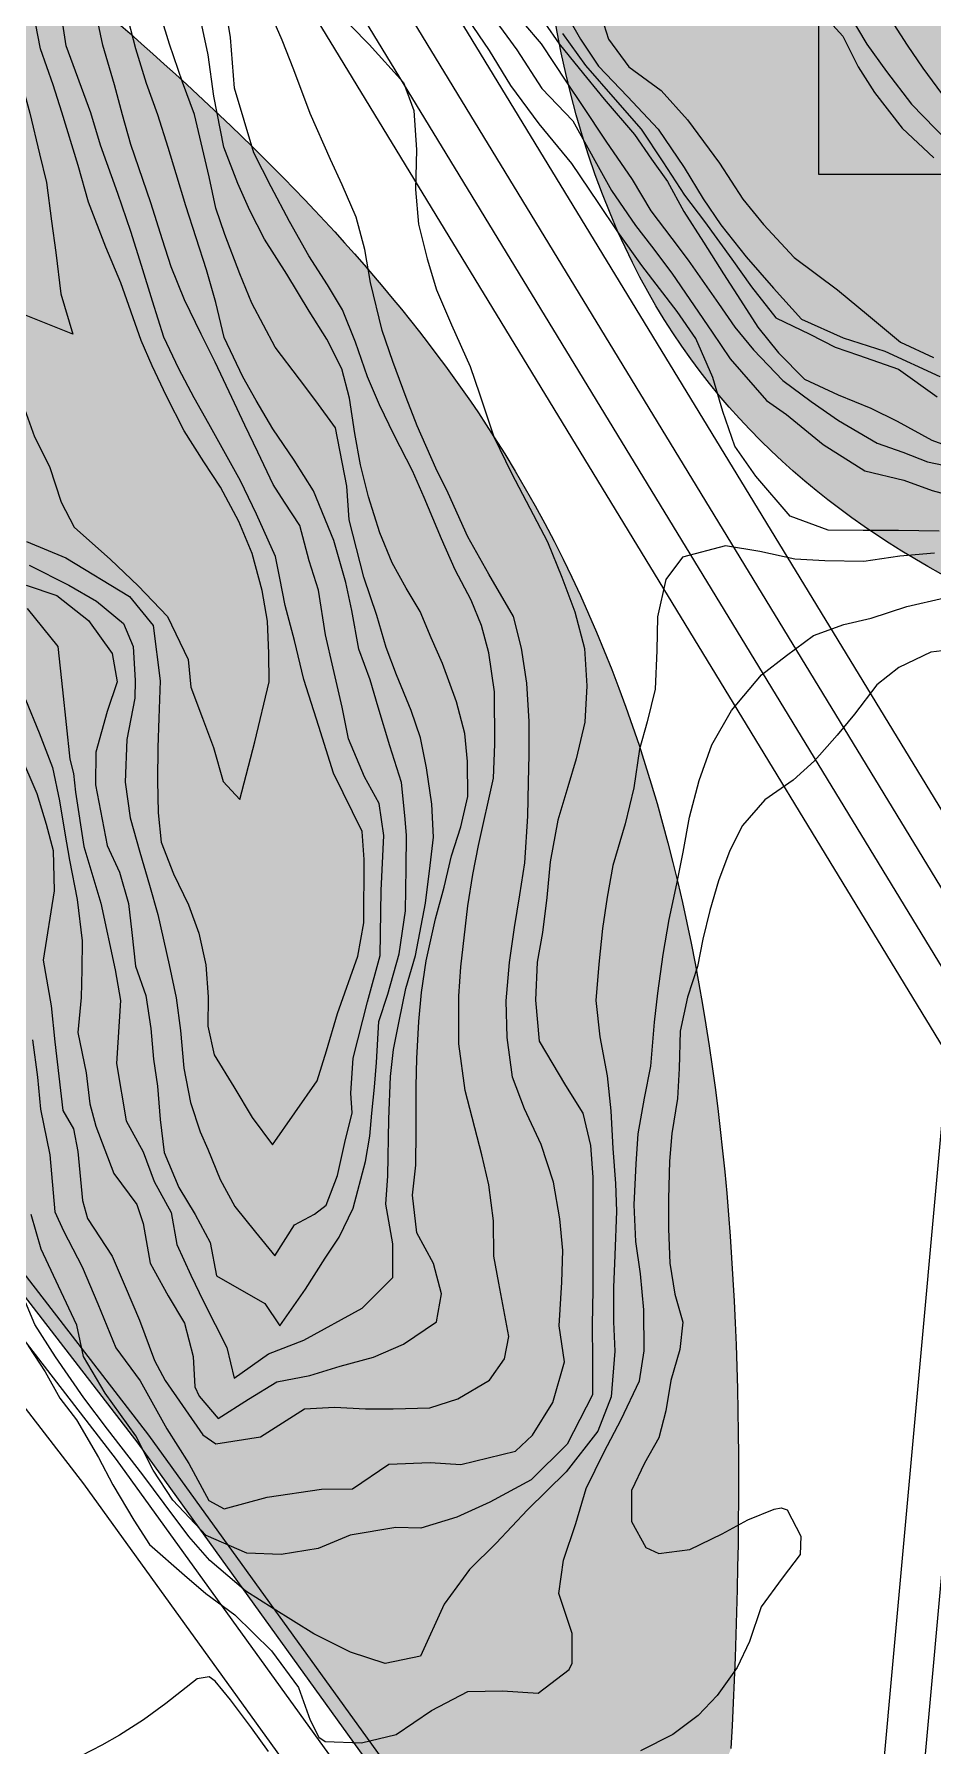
# Model space of a CAD drawing. Header units: millimetres. Extents: x 1101 to 4203, y 1053 to 1744.
# Drawn here: x 1416.3 to 1482.8, y 1165.4 to 1291.8 of the extents above; entities that cross this region are included whole.
import ezdxf

# ---------------------------------------------------------------- set-up
doc = ezdxf.new("R2010")
doc.units = ezdxf.units.MM
for name, color, linetype in [('01_Fina', 7, 'Continuous'), ('02_Media', 7, 'Continuous'), ('03_Gruesa', 7, 'Continuous'), ('Traza Urbana', 7, 'Continuous')]:
    doc.layers.add(name, color=color, linetype=linetype)

msp = doc.modelspace()

# ---------------------------------------------------------------- hatches: boundary and pattern name
at = {"layer": '02_Media', "true_color": 0x2776bb}
h = msp.add_hatch(color=152, dxfattribs=at)
h.dxf.hatch_style = 1
h.paths.add_polyline_path([(1489.36, 1296.48), (1474.36, 1296.48), (1474.36, 1281.48), (1489.36, 1281.48)])
at = {"layer": '03_Gruesa', "true_color": 0x17923e}
h = msp.add_hatch(color=114, dxfattribs=at)
h.dxf.hatch_style = 1
edge = h.paths.add_edge_path()
edge.add_line((1474.36, 1296.48), (1459.36, 1296.48))
edge.add_line((1459.36, 1296.48), (1459.36, 1311.48))
edge.add_line((1459.36, 1311.48), (1459.36, 1318.98))
edge.add_spline(control_points=[(1459.36, 1318.98), (1451.31, 1312.34), (1456.07, 1256.61), (1494.9, 1245.8), (1519.36, 1238.98)], knot_values=[0, 0, 0, 0, 41.740536, 112.780929, 112.780929, 112.780929, 112.780929], degree=3, periodic=0)
edge.add_line((1519.36, 1238.98), (1519.36, 1251.48))
edge.add_line((1519.36, 1251.48), (1504.36, 1251.48))
edge.add_line((1504.36, 1251.48), (1504.36, 1266.48))
edge.add_line((1504.36, 1266.48), (1504.36, 1281.48))
edge.add_line((1504.36, 1281.48), (1519.36, 1281.48))
edge.add_line((1519.36, 1281.48), (1519.36, 1266.48))
edge.add_line((1519.36, 1266.48), (1534.36, 1266.48))
edge.add_line((1534.36, 1266.48), (1549.36, 1266.48))
edge.add_line((1549.36, 1266.48), (1564.36, 1266.48))
edge.add_spline(control_points=[(1564.36, 1266.48), (1561.86, 1275.17), (1545.03, 1286.53), (1517.64, 1289.54), (1500.14, 1296.93), (1489.36, 1301.48)], knot_values=[0, 0, 0, 0, 28.249692, 49.837616, 84.457077, 84.457077, 84.457077, 84.457077], degree=3, periodic=0)
edge.add_line((1489.36, 1301.48), (1489.36, 1296.48))
edge.add_line((1489.36, 1296.48), (1489.36, 1281.48))
edge.add_line((1489.36, 1281.48), (1474.36, 1281.48))
edge.add_line((1474.36, 1281.48), (1474.36, 1296.48))
h = msp.add_hatch(color=114, dxfattribs=at)
h.dxf.hatch_style = 1
edge = h.paths.add_edge_path()
edge.add_spline(control_points=[(1467.85, 1165.15), (1469.75, 1201.22), (1465.94, 1259.21), (1418.81, 1296.22), (1399.36, 1311.48)], knot_values=[0, 0, 0, 0, 101.016919, 171.985919, 171.985919, 171.985919, 171.985919], degree=3, periodic=0)
edge.add_line((1399.36, 1311.48), (1399.36, 1296.48))
edge.add_line((1399.36, 1296.48), (1384.36, 1296.48))
edge.add_line((1384.36, 1296.48), (1384.36, 1311.48))
edge.add_line((1384.36, 1311.48), (1379.9, 1311.48))
edge.add_spline(control_points=[(1379.9, 1311.48), (1380.02, 1287.33), (1380.15, 1260.07), (1389.22, 1234.99), (1390.34, 1232.17)], knot_values=[0, 0, 0, 0, 71.146166, 80.269318, 80.269318, 80.269318, 80.269318], degree=3, periodic=0)
edge.add_spline(control_points=[(1390.34, 1232.17), (1390.34, 1232.17), (1390.34, 1232.16), (1390.34, 1232.16), (1390.57, 1231.58), (1390.81, 1231), (1391.04, 1230.42)], knot_values=[80.269318, 80.269318, 80.269318, 80.269318, 80.276398, 80.276398, 80.276398, 82.154334, 82.154334, 82.154334, 82.154334], degree=3, periodic=0)
edge.add_line((1391.04, 1230.42), (1424.01, 1187.71))
edge.add_line((1424.01, 1187.71), (1444.04, 1159.96))
edge.add_arc((1454.23, 1170.44), 14.62, 225.8243, 338.7475)

# ---------------------------------------------------------------- linework, layer by layer
for points in [[(1827.51, 1357.21), (1492.6, 1114.49), (1478.23, 1104.06), (1420, 1184.71), (1381.36, 1234.77)], [(1477.31, 1110.47), (1486.99, 1217.1), (1438.91, 1295.98), (1420.36, 1309.77), (1420.36, 1341.81), (1425.44, 1352.94)], [(1428.74, 1352.94), (1423.36, 1341.16), (1423.36, 1311.28), (1441.17, 1298.04), (1490.07, 1217.81), (1480.2, 1109.2)], [(1475.04, 1118.73), (1483.92, 1216.38), (1436.65, 1293.92), (1417.36, 1308.26), (1417.36, 1342.46), (1420.78, 1349.94)], [(1430.67, 1349.94), (1426.36, 1340.5), (1426.36, 1312.79), (1443.43, 1300.1), (1493.15, 1218.53), (1483.79, 1115.51)], [(1477.31, 1110.47), (1422.41, 1186.51), (1381.36, 1239.68)], [(1475.04, 1118.73), (1424.81, 1188.3), (1384.36, 1240.71)]]:
    msp.add_lwpolyline(points)
at = {"layer": '01_Fina', "linetype": 'Continuous'}
for points in [[(1415.49, 1264.51), (1416.36, 1262.09), (1417.47, 1259.91), (1418.32, 1257.27), (1419.29, 1255.41), (1421.98, 1253.03), (1424.02, 1251.07), (1426.19, 1248.81), (1427.71, 1245.64), (1427.92, 1243.6), (1428.79, 1241.29), (1429.59, 1239.13), (1430.3, 1236.63), (1431.55, 1235.3), (1432.66, 1239.56), (1433.71, 1243.98), (1433.69, 1246.09), (1433.58, 1248.46), (1433.2, 1250.74), (1432.46, 1253.47), (1431.47, 1255.83), (1430.1, 1258.38), (1428.87, 1260.24), (1427.43, 1262.53), (1426.11, 1265.09), (1425.05, 1267.35), (1424.25, 1269.21), (1422.74, 1273.47), (1421.64, 1276.11), (1420.35, 1279.44), (1419.58, 1282.15), (1418.38, 1286.08), (1417.74, 1288.1), (1416.8, 1290.77), (1416.05, 1294.59)], [(1415.73, 1251.13), (1418.01, 1250.36), (1420.34, 1248.53), (1422.11, 1246.09), (1422.46, 1243.98), (1421.74, 1241.79), (1420.9, 1238.79), (1420.87, 1236.37), (1421.73, 1231.89), (1422.65, 1229.91), (1423.31, 1227.6), (1423.55, 1225.47), (1423.82, 1222.98), (1424.6, 1220.81), (1424.95, 1218.37), (1425.15, 1216.11), (1425.44, 1214.1), (1425.64, 1211.65), (1425.94, 1209.19), (1427.02, 1206.61), (1428.23, 1204.63), (1429.34, 1202.56), (1429.81, 1200.09), (1433.38, 1198.05), (1434.49, 1196.39), (1436.4, 1199.1), (1437.86, 1201.38), (1438.89, 1202.95), (1439.92, 1205.09), (1440.83, 1208.53), (1441.14, 1210.4), (1441.31, 1212.12), (1441.5, 1214.03), (1441.64, 1215.86), (1441.82, 1218.88), (1442.49, 1220.91), (1443.32, 1223.89), (1443.8, 1227.05), (1443.84, 1230.21), (1443.87, 1232.66), (1443.74, 1234.1), (1443.49, 1236.55), (1442.63, 1239.25), (1441.76, 1242.12), (1441.17, 1244.14), (1440.35, 1246.41), (1439.82, 1249.25), (1439.37, 1251.34), (1438.49, 1254.43), (1436.99, 1258.1), (1435.55, 1260.37), (1433.99, 1262.69), (1432.74, 1264.79), (1431.75, 1266.53), (1430.39, 1269.44), (1429.76, 1272.01), (1429.08, 1274.43), (1427.55, 1279.16), (1426.82, 1281.52), (1426.23, 1283.47), (1425.48, 1285.89), (1424.63, 1288.2), (1423.86, 1290.77), (1422.94, 1294.29)], [(1415.77, 1254.37), (1418.67, 1253.15), (1423.38, 1250.3), (1425.14, 1248.16), (1425.65, 1244.06), (1425.55, 1241.31), (1425.47, 1239.13), (1425.44, 1236.69), (1425.51, 1234.3), (1425.72, 1232.14), (1426.63, 1229.79), (1427.74, 1227.5), (1428.5, 1225.4), (1429.03, 1223.07), (1429.19, 1220.7), (1429.17, 1218.53), (1429.64, 1216.43), (1431.1, 1214.05), (1432.44, 1211.78), (1433.95, 1209.77), (1437.26, 1214.51), (1437.95, 1216.71), (1438.75, 1219.47), (1440.27, 1223.71), (1440.7, 1226.17), (1440.74, 1230.86), (1440.58, 1232.92), (1438.47, 1237.23), (1437.37, 1240.69), (1436.26, 1244.16), (1435.58, 1247.05), (1434.89, 1249.64), (1434.49, 1251.66), (1434.18, 1253.26), (1432.78, 1256.38), (1431.58, 1258.83), (1429.24, 1263.06), (1428.17, 1264.97), (1427.04, 1267.11), (1425.93, 1269.47), (1425.07, 1272.13), (1424.27, 1274.75), (1423.47, 1277.27), (1422.52, 1280.08), (1421.24, 1283.65), (1420.51, 1286.03), (1418.69, 1290.99), (1418.16, 1294.53)], [(1415.96, 1252.62), (1418.9, 1251.13), (1420.95, 1249.96), (1422.93, 1248.3), (1423.66, 1246.61), (1423.79, 1244.08), (1423.77, 1242.79), (1423.18, 1239.72), (1423.05, 1236.58), (1423.42, 1233.93), (1424.14, 1231.39), (1424.87, 1228.97), (1425.47, 1226.8), (1426.31, 1223.06), (1426.82, 1220.64), (1427.16, 1218.22), (1427.4, 1215.44), (1427.89, 1212.9), (1428.61, 1210.73), (1429.17, 1209.45), (1430.09, 1207.21), (1431.16, 1205.2), (1432.71, 1203.31), (1434.13, 1201.57), (1435.59, 1203.85), (1437.07, 1204.64), (1437.93, 1205.31), (1438.76, 1207.51), (1439.31, 1209.94), (1439.84, 1212.14), (1439.74, 1213.58), (1439.92, 1216.17), (1440.98, 1220.33), (1441.91, 1223.76), (1441.99, 1228.57), (1442.19, 1232.62), (1441.84, 1234.99), (1440.75, 1236.97), (1439.58, 1239.78), (1439.11, 1242.11), (1438.43, 1244.99), (1437.88, 1247.45), (1437.35, 1250.76), (1436.66, 1252.93), (1435.97, 1255.53), (1434.85, 1257.27), (1434, 1258.57), (1432.88, 1260.95), (1431.91, 1262.95), (1430.95, 1265), (1429.72, 1267.6), (1428.68, 1269.67), (1427.44, 1272.22), (1426.45, 1274.65), (1425.81, 1276.65), (1424.95, 1279.39), (1423.49, 1283.71), (1422.87, 1285.9), (1422.26, 1288.11), (1421.4, 1291.04), (1420.64, 1294.67)], [(1453.02, 1294.19), (1455.16, 1291.15), (1456.63, 1289.31), (1458.47, 1287.06), (1460.71, 1284.45), (1461.99, 1282.61), (1463.15, 1280.96), (1464.38, 1278.74), (1465.82, 1276.49), (1467.31, 1274.15), (1468.56, 1272.19), (1469.84, 1270.19), (1471.37, 1268.3), (1473.29, 1266.35), (1475.77, 1265.21), (1478.19, 1264.21), (1480.15, 1263.26), (1482.71, 1261.85), (1485.07, 1260.99)], [(1455.15, 1294.25), (1456.73, 1291.49), (1458.07, 1289.5), (1460.2, 1287.25), (1462.47, 1284.83), (1464.4, 1282.01), (1465.81, 1279.69), (1467.11, 1277.75), (1468.98, 1275.39), (1471.01, 1273.09), (1473.07, 1270.79), (1476.15, 1269.4), (1479.22, 1268.43), (1483.29, 1266.56)], [(1473.89, 1294.18), (1476.13, 1291.71), (1477.26, 1289.45), (1478.47, 1287.53), (1480.52, 1284.91), (1482.86, 1282.72)], [(1414.09, 1293.67), (1414.44, 1291.55), (1415.4, 1288.29), (1416.01, 1286.01), (1416.73, 1283), (1417.24, 1280.88), (1417.61, 1278.03), (1417.94, 1275.71), (1418.3, 1272.67), (1419.19, 1269.69), (1415.37, 1271.22), (1412.49, 1271.92), (1410.9, 1273.5), (1409.76, 1275.74), (1408.91, 1277.69), (1407.9, 1280.17), (1407.06, 1282.72), (1406.01, 1284.44), (1404.83, 1286.16), (1403.95, 1288.16), (1402.83, 1290.9), (1401.04, 1293.43)], [(1415.24, 1238.72), (1416.52, 1235.74), (1417.21, 1233.46), (1417.73, 1231.51), (1417.81, 1228.53), (1417.01, 1223.41), (1417.58, 1220.05), (1417.86, 1217.37), (1418.46, 1212.3), (1419.24, 1210.96), (1419.55, 1209.28), (1419.91, 1205.65), (1420.28, 1204.32), (1422.09, 1201.54), (1423.07, 1199.3), (1424.13, 1196.82), (1425.24, 1193.83), (1426.03, 1192.35), (1428.8, 1188.33), (1429.77, 1187.68), (1433.06, 1188.18), (1436.31, 1190.25), (1438.54, 1190.38), (1440.84, 1190.26), (1442.87, 1190.26), (1445.6, 1190.34), (1447.67, 1191), (1450.01, 1192.37), (1451.11, 1193.95), (1451.43, 1195.61), (1450.69, 1199.54), (1450.31, 1201.53), (1450.3, 1204.14), (1449.95, 1206.8), (1449.44, 1209.03), (1448.2, 1213.78), (1447.74, 1217.22), (1447.74, 1220.75), (1447.89, 1222.93), (1448.39, 1227.42), (1448.76, 1229.74), (1449.19, 1231.89), (1450.29, 1236.87), (1450.4, 1239.38), (1450.37, 1243.25), (1449.94, 1246.14), (1449.42, 1248.16), (1448.64, 1250.02), (1447.46, 1252.26), (1446.45, 1254.55), (1445.16, 1257.62), (1444.31, 1259.57), (1442.94, 1262.22), (1441.86, 1264.46), (1440.99, 1266.53), (1440.09, 1269.08), (1439.13, 1271.48), (1438.02, 1273.32), (1436.65, 1275.47), (1435.21, 1278), (1433.85, 1280.57), (1432.57, 1283.08), (1431.14, 1287.86), (1430.86, 1291.6), (1430.49, 1293.86)], [(1415.82, 1249.4), (1418.08, 1246.6), (1418.42, 1243.39), (1418.96, 1238.26), (1419.25, 1237.2), (1419.38, 1235.83), (1420, 1231.81), (1421.25, 1227.63), (1422.33, 1222.69), (1422.72, 1220.43), (1422.43, 1215.79), (1423.13, 1211.55), (1424.4, 1209.25), (1425.21, 1207.07), (1426.45, 1204.77), (1426.87, 1202.4), (1427.91, 1200.14), (1428.86, 1198.18), (1430.59, 1194.8), (1431.13, 1192.52), (1433.66, 1194.33), (1436.26, 1195.32), (1440.58, 1197.7), (1442.86, 1199.97), (1442.84, 1202.46), (1442.33, 1205.38), (1442.48, 1207.48), (1442.56, 1211.67), (1442.67, 1214.82), (1442.91, 1216.81), (1443.31, 1218.91), (1443.82, 1221.32), (1444.53, 1223.75), (1445.27, 1227.63), (1445.61, 1230.42), (1445.85, 1232.5), (1445.74, 1234.94), (1445.35, 1237.62), (1444.91, 1239.86), (1444.22, 1241.88), (1443.12, 1244.5), (1442.36, 1246.52), (1441.68, 1248.9), (1440.72, 1251.71), (1439.62, 1255.96), (1439.46, 1258.45), (1438.61, 1262.75), (1437.17, 1264.76), (1435.96, 1266.36), (1434.14, 1268.73), (1432.43, 1271.97), (1431.54, 1274.14), (1430.44, 1277.04), (1429.77, 1278.99), (1429.26, 1281.32), (1428.18, 1285.91), (1427.29, 1288.31), (1426.33, 1291.12), (1425.72, 1293.11)], [(1438.42, 1293.83), (1441.11, 1291.09), (1443.63, 1288.29), (1444.41, 1286.2), (1444.59, 1283.3), (1444.53, 1280.37), (1444.75, 1277.81), (1445.38, 1275.26), (1446.09, 1272.96), (1447.19, 1270.36), (1448.57, 1267.29), (1449.26, 1265.27), (1450.33, 1262.1), (1451.62, 1259.41), (1452.71, 1257.33), (1454.28, 1254.33), (1455.34, 1251.73), (1456.3, 1249.16), (1457.03, 1246.45), (1457.2, 1243.7), (1457.05, 1241), (1456.42, 1238.29), (1455.8, 1236.23), (1455.06, 1233.76), (1454.48, 1230.69), (1454.25, 1228.04), (1453.91, 1225.46), (1453.53, 1223.26), (1453.4, 1220.47), (1453.67, 1217.43), (1455.62, 1214.16), (1456.89, 1212.11), (1457.48, 1209.71), (1457.64, 1207.38), (1457.63, 1204.73), (1457.64, 1201.77), (1457.65, 1199.02), (1457.59, 1196.49), (1457.61, 1193.84), (1457.62, 1191.3), (1455.75, 1187.65), (1453.09, 1185.01), (1450.03, 1183.37), (1447.58, 1182.24), (1444.92, 1181.44), (1443.08, 1181.49), (1439.7, 1180.92), (1437.34, 1179.93), (1434.59, 1179.49), (1432.05, 1179.59), (1429.06, 1180.89), (1426.59, 1183.5), (1425.12, 1185.73), (1423.85, 1188.25), (1421.57, 1191.41), (1419.97, 1194.13), (1419.48, 1196.43), (1418.12, 1199.32), (1416.85, 1202.06), (1416.1, 1204.62)], [(1416.2, 1217.53), (1416.59, 1214.76), (1416.79, 1212.41), (1417.5, 1209.04), (1417.86, 1204.81), (1418.5, 1203.41), (1419.88, 1200.75), (1421.05, 1198.01), (1422.38, 1194.77), (1424.16, 1192.32), (1426.13, 1188.77), (1427.76, 1186.21), (1429.24, 1183.49), (1430.39, 1182.86), (1433.55, 1183.72), (1437.59, 1184.33), (1439.88, 1184.35), (1442.56, 1186.16), (1445.62, 1186.29), (1447.89, 1186.14), (1451.93, 1187.13), (1453.18, 1188.3), (1454.69, 1190.73), (1455.54, 1193.72), (1455.15, 1196.38), (1455.36, 1199.62), (1455.41, 1201.97), (1455.21, 1204.31), (1454.74, 1207.02), (1453.81, 1209.78), (1452.59, 1212.42), (1451.71, 1214.76), (1451.3, 1217.7), (1451.24, 1220.42), (1451.47, 1223.24), (1451.86, 1225.84), (1452.24, 1228.25), (1452.61, 1230.61), (1452.84, 1234.07), (1452.89, 1236.56), (1452.94, 1238.59), (1452.93, 1241.06), (1452.77, 1243.88), (1452.36, 1246.47), (1451.77, 1248.82), (1449.94, 1251.94), (1448.39, 1254.71), (1446.94, 1257.93), (1446.04, 1259.79), (1444.66, 1262.91), (1443.85, 1265), (1442.85, 1267.65), (1442.07, 1269.95), (1441.19, 1273.49), (1440.77, 1275.94), (1440.14, 1278.34), (1439.11, 1280.72), (1438.25, 1282.58), (1436.73, 1285.99), (1435.52, 1289.22), (1434.67, 1291.41), (1433.66, 1293.72)], [(1483.26, 1255.12), (1480.25, 1255.16), (1477.63, 1255.17), (1475.04, 1255.2), (1472.24, 1256.23), (1469.69, 1259.18), (1468.14, 1261.4), (1467.25, 1263.97), (1466.52, 1266.49), (1465.25, 1269.35), (1463.88, 1271.35), (1461.27, 1274.75), (1459.5, 1277.24), (1458.04, 1279.41), (1456.09, 1282.3), (1453.68, 1285.22), (1451.57, 1288.07), (1449.99, 1290.65), (1448.43, 1292.97)], [(1450.28, 1293.09), (1452.03, 1290.69), (1453.86, 1287.85), (1456.15, 1285.45), (1459.01, 1280.31), (1460.79, 1277.72), (1461.98, 1276.19), (1463.47, 1274.2), (1466.47, 1269.83), (1467.8, 1267.85), (1470.49, 1264.79), (1471.96, 1263.74), (1474.67, 1261.53), (1477.75, 1259.59), (1480.63, 1258.89), (1482.74, 1258.13), (1484.1, 1257.77)], [(1458.1, 1293.65), (1458.79, 1291.48), (1460.3, 1289.43), (1462.69, 1287.69), (1464.65, 1285.51), (1467.01, 1282.33), (1468.73, 1279.65), (1470.27, 1277.79), (1472.53, 1275.34), (1475.72, 1272.95), (1478.02, 1271.05), (1480.39, 1269.08), (1482.83, 1267.96)], [(1476.6, 1293.31), (1477.9, 1291.12), (1479.36, 1289.09), (1481.2, 1286.69), (1483.87, 1283.94)], [(1483.44, 1287.47), (1482.07, 1289.34), (1480.9, 1291.03), (1479.44, 1293.33)], [(1415.69, 1242.69), (1416.7, 1240.22), (1417.69, 1237.65), (1418.2, 1235.2), (1418.59, 1232.8), (1418.95, 1230.81), (1419.5, 1227.89), (1419.89, 1224.85), (1419.86, 1222.72), (1419.81, 1220.66), (1419.57, 1218.08), (1420.18, 1215.09), (1420.45, 1212.81), (1420.88, 1211.14), (1422.23, 1207.65), (1423.93, 1205.35), (1424.38, 1203.96), (1424.91, 1201.03), (1425.17, 1200.53), (1426.23, 1198.62), (1427.44, 1196.59), (1428.09, 1194.12), (1428.21, 1191.87), (1428.53, 1191.2), (1429.93, 1189.55), (1432.18, 1190.96), (1434.28, 1192.26), (1436.72, 1192.73), (1438.96, 1193.41), (1441.43, 1194.07), (1443.65, 1195.03), (1446.08, 1196.68), (1446.46, 1198.76), (1445.85, 1201), (1444.63, 1203.26), (1444.31, 1206.04), (1444.55, 1208.26), (1444.58, 1210.8), (1444.58, 1214.11), (1444.63, 1216.15), (1444.78, 1218.89), (1444.97, 1221.02), (1445.31, 1223.37), (1446.01, 1226.46), (1446.66, 1228.82), (1447.19, 1231.13), (1447.88, 1233.28), (1448.4, 1235.5), (1448.37, 1238.11), (1448.18, 1240.17), (1447.57, 1242.52), (1446.52, 1245.35), (1445.69, 1247.24), (1444.88, 1249.19), (1443.84, 1250.91), (1442.8, 1252.77), (1441.88, 1255.01), (1441.06, 1257.65), (1440.45, 1260.02), (1440.05, 1262.35), (1439.64, 1264.96), (1439.07, 1267.12), (1437.97, 1269.32), (1436.67, 1271.37), (1435.02, 1274.12), (1433.37, 1276.7), (1432.28, 1278.82), (1431.39, 1280.82), (1430.35, 1283.51), (1429.62, 1287.26), (1429.19, 1290.32), (1428.72, 1292.51)], [(1452.51, 1292.66), (1453.83, 1291.14), (1455.69, 1288.3), (1456.85, 1286.58), (1458.59, 1283.95), (1460.55, 1281.11), (1461.94, 1278.79), (1463.48, 1276.76), (1464.69, 1275.16), (1466.92, 1271.95), (1468.13, 1270.21), (1469.53, 1268.53), (1471.7, 1266.26), (1473.79, 1264.71), (1475.81, 1263.31), (1478.66, 1261.62), (1480.57, 1260.95), (1482.38, 1260.25), (1484.64, 1259.77)], [(1455.4, 1291.91), (1457.1, 1289.54), (1459.3, 1287.02), (1461.21, 1284.84), (1462.81, 1282.43), (1464.42, 1279.95), (1465.89, 1278.01), (1467.91, 1275.23), (1469.38, 1273.18), (1471.17, 1270.88), (1473.69, 1269.67), (1475.57, 1268.72), (1477.29, 1268.13), (1480.24, 1267.09), (1483.11, 1265.04)], [(1482.91, 1253.49), (1480.35, 1253.28), (1477.67, 1252.87), (1474.8, 1252.93), (1472.58, 1253.05), (1469.98, 1253.63), (1467.45, 1254.04), (1464.27, 1253.21), (1463.03, 1251.54), (1462.41, 1248.8), (1462.38, 1246.29), (1462.25, 1243.45), (1461.65, 1241.04), (1461.1, 1239.01), (1460.66, 1236.15), (1460.03, 1233.48), (1459.12, 1230.41), (1458.71, 1228.07), (1458.35, 1225.76), (1458.08, 1223.13), (1457.87, 1220.43), (1458.17, 1217.75), (1458.7, 1214.86), (1458.98, 1212.29), (1459.13, 1209.5), (1459.31, 1206.91), (1459.38, 1204.87), (1459.27, 1201.61), (1459.17, 1199.22), (1459.16, 1196.68), (1459.27, 1194.53), (1458.99, 1191.14), (1458.01, 1188.6), (1455.68, 1185.59), (1452.8, 1182.79), (1450.49, 1180.33), (1448.53, 1178.39), (1446.64, 1175.81), (1444.89, 1171.97), (1442.28, 1171.43), (1439.73, 1172.27), (1437.02, 1173.63), (1434.01, 1175.5), (1431.99, 1176.78), (1429.32, 1179.04), (1427.78, 1180.83), (1425.94, 1183.25), (1424.36, 1185.38), (1421.75, 1188.75), (1420, 1191.07), (1417.91, 1194.11), (1416.38, 1196.5), (1415.2, 1199.31)], [(1415.88, 1194.92), (1417.14, 1192.98), (1418.23, 1191.05), (1419.46, 1189.45), (1421.08, 1186.65), (1422.15, 1184.63), (1423.7, 1182.02), (1424.86, 1180.23), (1427.46, 1177.97), (1429.03, 1176.6), (1431.17, 1175.04), (1433.88, 1172.37), (1435.88, 1169.67), (1436.75, 1167.24), (1437.37, 1165.98), (1437.85, 1165.67), (1440.54, 1165.56), (1443.09, 1166.19), (1445.71, 1167.96), (1448.39, 1169.37), (1450.97, 1169.41), (1453.59, 1169.23), (1455.89, 1170.98), (1456.11, 1171.47), (1456.11, 1173.65), (1455.13, 1176.62), (1455.47, 1179.08), (1456.39, 1181.77), (1457.15, 1184.37), (1458.49, 1187.07), (1459.73, 1189.47), (1461.09, 1192.32), (1461.43, 1194.55), (1461.4, 1197.58), (1461.17, 1200.23), (1460.82, 1202.63), (1460.69, 1205.33), (1460.85, 1208.36), (1460.99, 1210.59), (1461.45, 1213.21), (1461.93, 1215.57), (1462.21, 1218.84), (1462.45, 1220.97), (1462.85, 1223.83), (1463.28, 1226.43), (1463.84, 1229.05), (1464.32, 1231.41), (1464.78, 1233.99), (1465.5, 1236.7), (1466.45, 1239.32), (1467.89, 1241.88), (1470.12, 1244.51), (1471.97, 1245.93), (1473.95, 1247.4), (1476.19, 1248.22), (1478.21, 1248.69), (1480.85, 1249.56), (1483.65, 1250.19)], [(1483.48, 1246.28), (1482.63, 1246.17), (1480.27, 1245.04), (1478.64, 1243.76), (1477, 1241.6), (1475.7, 1240.05), (1474.02, 1238.16), (1472.46, 1236.71), (1470.36, 1235.27), (1468.7, 1233.37), (1467.78, 1231.51), (1466.94, 1229.29), (1466.3, 1227.08), (1465.77, 1224.97), (1465.37, 1222.94), (1464.65, 1220.68), (1464.1, 1218.17), (1464.02, 1215.4), (1463.89, 1213.2), (1463.48, 1210.6), (1463.31, 1208.57), (1463.23, 1205.77), (1463.23, 1203.57), (1463.33, 1201.01), (1463.71, 1198.73), (1464.3, 1196.66), (1464.08, 1194.65), (1463.41, 1192.34), (1463.03, 1190.12), (1462.51, 1188.11), (1461.46, 1186.25), (1460.49, 1184.21), (1460.49, 1181.93), (1461.57, 1180.02), (1462.51, 1179.56), (1464.82, 1179.86), (1467.2, 1181.02), (1469.09, 1182.06), (1471.04, 1182.84), (1471.56, 1182.93), (1472.01, 1182.8), (1473.03, 1180.85), (1472.98, 1179.5), (1471.63, 1177.74), (1470.09, 1175.63), (1469.23, 1173.06), (1468.31, 1171.13), (1466.83, 1169.08), (1465.42, 1167.59), (1463.55, 1166.19), (1461.17, 1164.99)], [(1433.66, 1164.93), (1432.4, 1166.69), (1430.84, 1168.75), (1429.72, 1170.13), (1429.27, 1170.44), (1428.38, 1170.31), (1426.08, 1168.49), (1424.41, 1167.26), (1422.64, 1166.13), (1421.34, 1165.39), (1419.81, 1164.62)]]:
    msp.add_lwpolyline(points, dxfattribs=at)
at = {"layer": '02_Media', "color": 152, "true_color": 0x2776bb}
msp.add_lwpolyline([(1474.36, 1296.48), (1489.36, 1296.48), (1489.36, 1281.48), (1474.36, 1281.48)], close=True, dxfattribs=at)
at = {"layer": '03_Gruesa', "color": 116, "true_color": 0x136734}
msp.add_lwpolyline([(1444.04, 1159.96), (1424.01, 1187.71), (1391.04, 1230.42)], dxfattribs=at)
for points, knots in [([(1519.36, 1238.98), (1494.9, 1245.8), (1456.07, 1256.61), (1451.31, 1312.34), (1459.36, 1318.98)], [0, 0, 0, 0, 71.040393, 112.780929, 112.780929, 112.780929, 112.780929]), ([(1399.36, 1311.48), (1418.81, 1296.22), (1465.94, 1259.21), (1469.75, 1201.22), (1467.85, 1165.15)], [0, 0, 0, 0, 70.969, 171.985919, 171.985919, 171.985919, 171.985919])]:
    msp.add_open_spline(points, degree=3, knots=knots, dxfattribs=at)
at = {"layer": 'Traza Urbana', "color": 7, "linetype": 'Continuous', "invisible_edges": 5}
for points in [[(1346.46, 1191.09), (1427.76, 1140.68), (1415.31, 1150.73), (1347.47, 1192.79)], [(1341.84, 1183.38), (1423.39, 1132.81), (1427.76, 1140.68), (1346.46, 1191.09)], [(1315.16, 1138.76), (1397.33, 1087.81), (1423.39, 1132.81), (1341.84, 1183.38)]]:
    msp.add_3dface(points, dxfattribs=at)

doc.saveas('drawing.dxf')
